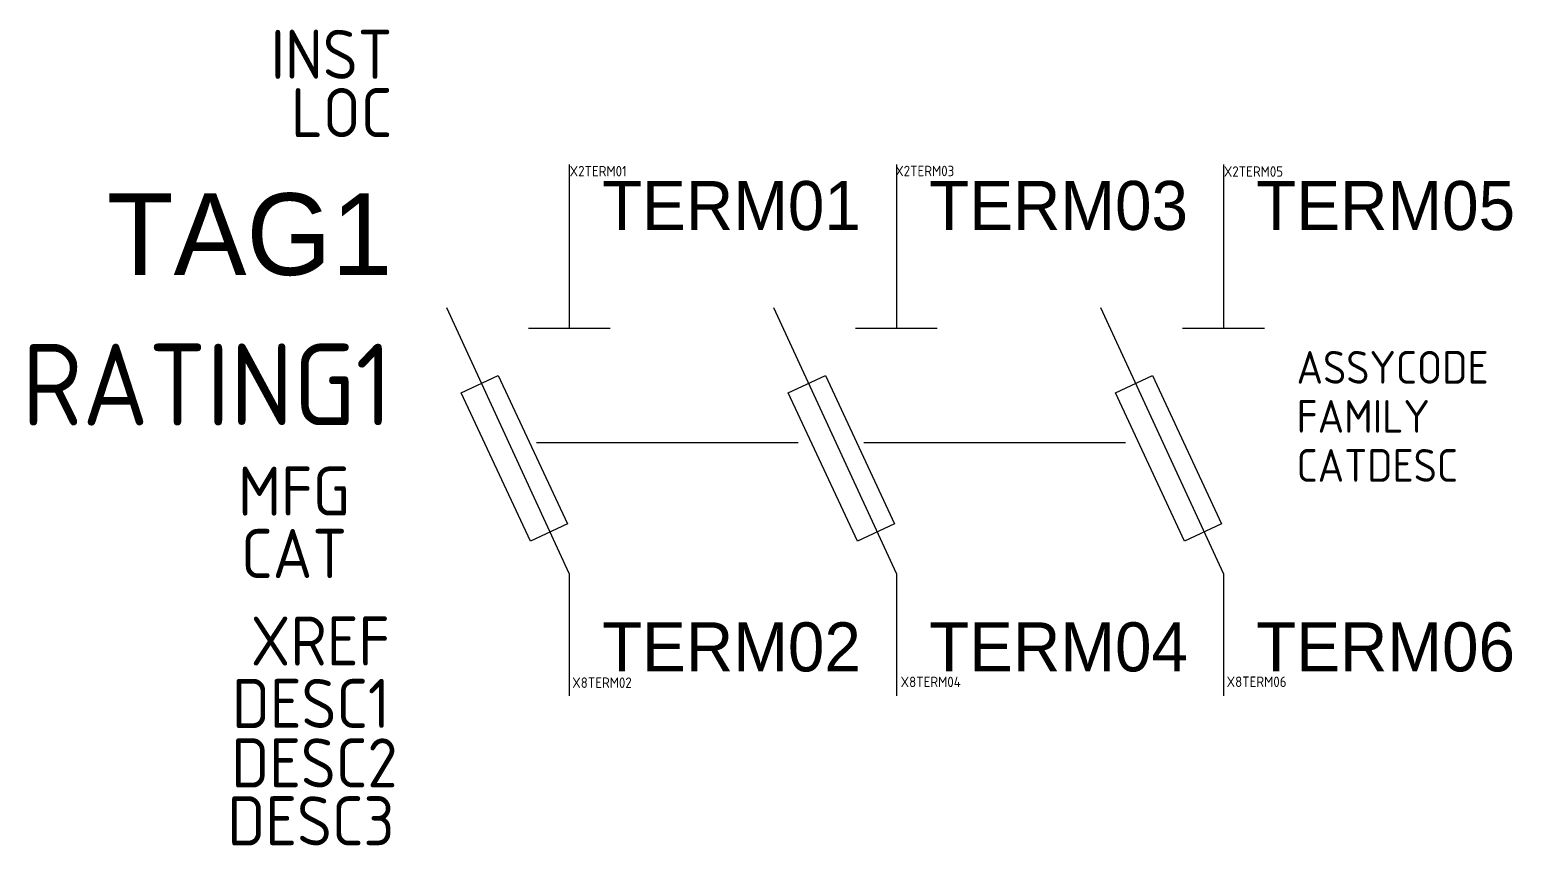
# Model space of a CAD drawing. Extents: x -34 to 11.3, y -8.3 to 16.6.
import ezdxf
from ezdxf.enums import TextEntityAlignment as Align

# ---------------------------------------------------------------- set-up
doc = ezdxf.new("R2010")
doc.units = 0
doc.header["$MEASUREMENT"] = 0
doc.styles.add('WD_IEC', font='isocp2.shx', dxfattribs={"width": 0.9, "height": 4})

msp = doc.modelspace()

# ---------------------------------------------------------------- linework, layer by layer
for p, q in [((-17.5, 12.5), (-17.5, 7.5)), ((-7.5, 12.5), (-7.5, 7.5)), ((2.5, 12.5), (2.5, 7.5)), ((-17.5, 0), (-21.25, 8.125)), ((-7.5, 0), (-11.25, 8.125)), ((2.5, 0), (-1.25, 8.125)), ((-18.75, 7.5), (-16.25, 7.5)), ((-8.75, 7.5), (-6.25, 7.5)), ((1.25, 7.5), (3.75, 7.5)), ((-18.5, 4), (-10.5, 4)), ((-8.5, 4), (-0.5, 4)), ((-7.5, 0), (-7.5, -3.75)), ((2.5, 0), (2.5, -3.75)), ((-17.5, 0), (-17.5, -3.75))]:
    msp.add_line(p, q)
for points in [[(-18.691, 0.986), (-20.805, 5.517), (-19.672, 6.046), (-17.559, 1.514)], [(-8.691, 0.986), (-10.805, 5.517), (-9.672, 6.046), (-7.559, 1.514)], [(1.309, 0.986), (-0.805, 5.517), (0.328, 6.046), (2.441, 1.514)]]:
    msp.add_lwpolyline(points, close=True)

# ---------------------------------------------------------------- texts
at = {"style": 'WD_IEC', "flags": 1}
for tag, p in [('INST', (-22.911, 15.124)), ('LOC', (-22.911, 13.341)), ('DESC1', (-22.982, -4.729)), ('DESC2', (-22.755, -6.547)), ('DESC3', (-22.846, -8.32))]:
    msp.add_attdef(tag, text='', height=1.5, dxfattribs=at).set_placement(p, align=Align.RIGHT)
for tag, p, s, height in [('X2TERM01', (-17.49, 12.141), '', 0.32), ('X2TERM03', (-7.536, 12.146), '', 0.32), ('X2TERM05', (2.511, 12.13), '', 0.32), ('ASSYCODE', (4.736, 5.801), '', 1), ('FAMILY', (4.736, 4.301), 'DS_ACKO', 1), ('CATDESC', (4.736, 2.801), '', 1), ('MFG', (-27.628, 1.766), 'ACKO', 1.5), ('CAT', (-27.537, -0.143), 'HR5(6)', 1.5), ('X8TERM04', (-7.37, -3.481), '', 0.32), ('X8TERM06', (2.597, -3.476), '', 0.32), ('X8TERM02', (-17.411, -3.504), '', 0.32)]:
    msp.add_attdef(tag, p, s, height=height, dxfattribs=at)
for tag, p, s in [('TERM01', (-16.5, 10.498), '1'), ('TERM03', (-6.498, 10.502), '3'), ('TERM05', (3.503, 10.499), '5'), ('TERM02', (-16.5, -2.999), '2'), ('TERM04', (-6.499, -2.999), '4'), ('TERM06', (3.5, -2.999), '6')]:
    msp.add_attdef(tag, p, s, height=1.5)
msp.add_attdef('TAG1', text='QF', height=2.5).set_placement((-22.911, 9.124), align=Align.RIGHT)
at = {"style": 'WD_IEC'}
msp.add_attdef('RATING1', text='', height=2.5, dxfattribs=at).set_placement((-22.911, 4.524), align=Align.RIGHT)
at = {"lineweight": 15, "style": 'WD_IEC', "flags": 1}
msp.add_attdef('XREF', text='', height=1.5, dxfattribs=at).set_placement((-22.982, -2.82), align=Align.RIGHT)

doc.saveas('drawing.dxf')
